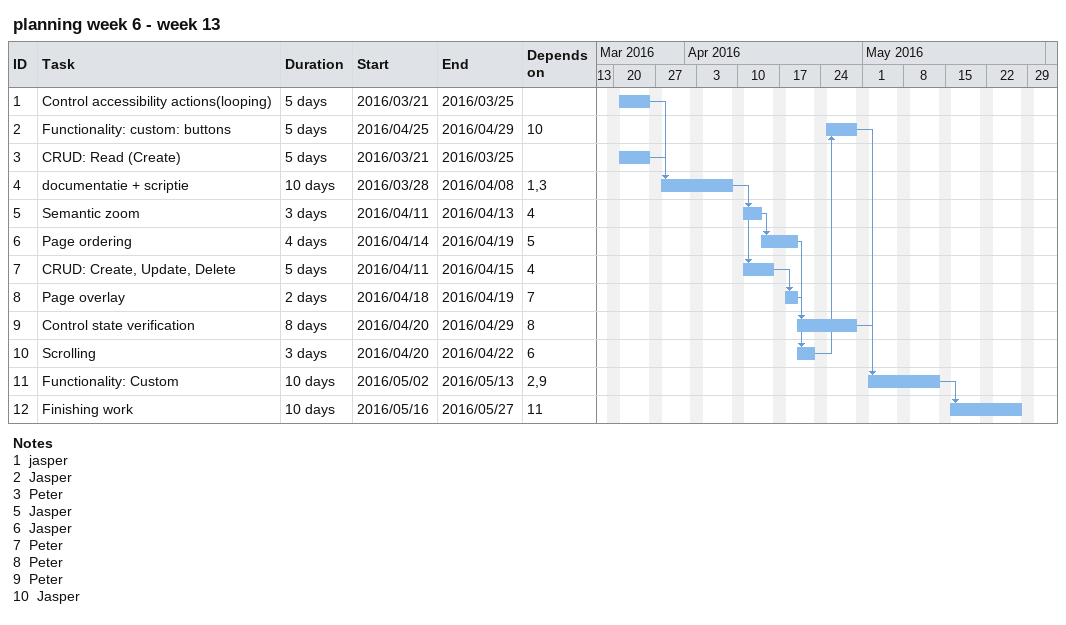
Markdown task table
planning week 6 - week 13

| ID | Task | Duration | Start | Finish | Predecessors |
|---|---|---|---|---|---|
| 1 | Control accessibility actions(looping) | 5d | 2016-03-21 | 2016-03-25 |  |
| 2 | Functionality: custom: buttons | 5d | 2016-04-25 | 2016-04-29 | 10 |
| 3 | CRUD: Read (Create) | 5d | 2016-03-21 | 2016-03-25 |  |
| 4 | documentatie + scriptie | 10d | 2016-03-28 | 2016-04-08 | 1, 3 |
| 5 | Semantic zoom | 3d | 2016-04-11 | 2016-04-13 | 4 |
| 6 | Page ordering | 4d | 2016-04-14 | 2016-04-19 | 5 |
| 7 | CRUD: Create, Update, Delete | 5d | 2016-04-11 | 2016-04-15 | 4 |
| 8 | Page overlay | 2d | 2016-04-18 | 2016-04-19 | 7 |
| 9 | Control state verification | 8d | 2016-04-20 | 2016-04-29 | 8 |
| 10 | Scrolling | 3d | 2016-04-20 | 2016-04-22 | 6 |
| 11 | Functionality: Custom | 10d | 2016-05-02 | 2016-05-13 | 2, 9 |
| 12 | Finishing work | 10d | 2016-05-16 | 2016-05-27 | 11 |

Notes
- 1: jasper
- 2: Jasper
- 3: Peter
- 5: Jasper
- 6: Jasper
- 7: Peter
- 8: Peter
- 9: Peter
- 10: Jasper
